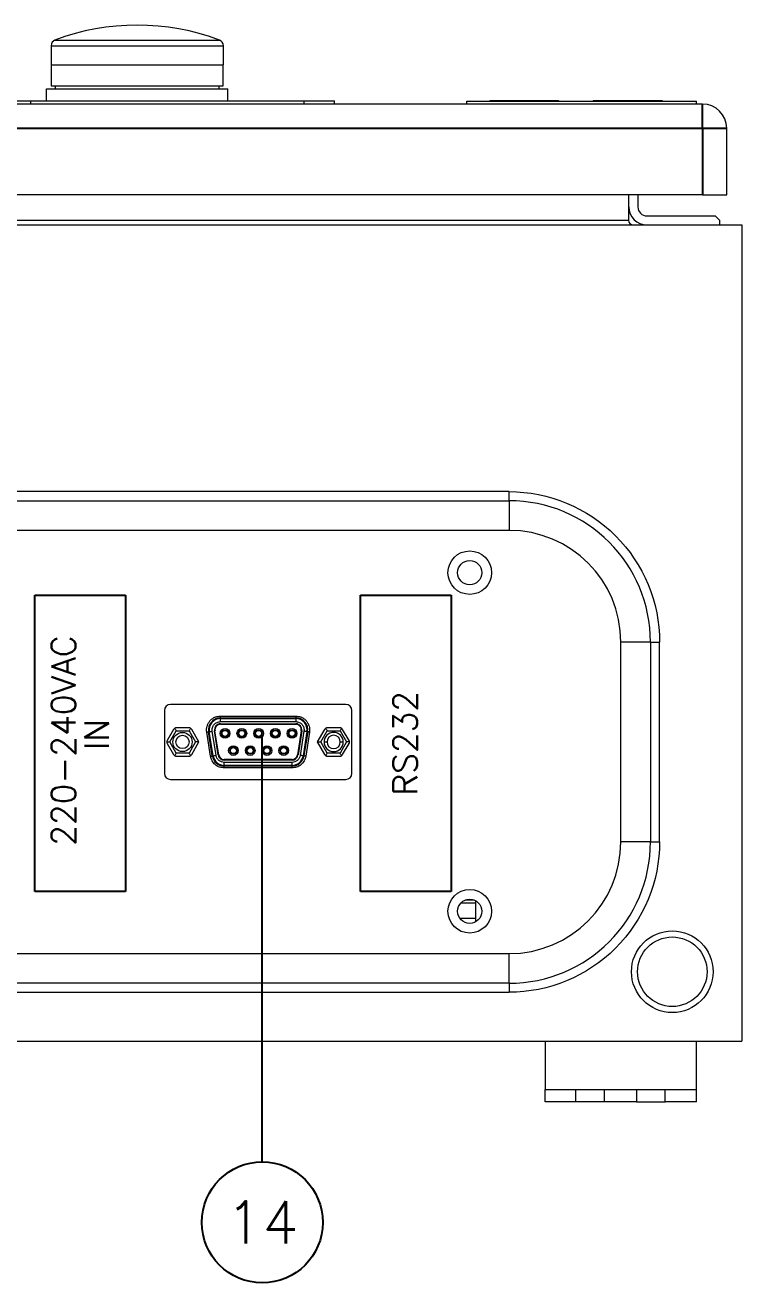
# Model space of a CAD drawing. Extents: x 4137 to 28680, y 2446 to 6814.
# Drawn here: x 10090.3 to 10208.9, y 5122.9 to 5330.9 of the extents above; entities that cross this region are included whole.
import ezdxf
from ezdxf.enums import TextEntityAlignment as Align

# ---------------------------------------------------------------- set-up
doc = ezdxf.new("R2010")
doc.units = 0
doc.header["$LTSCALE"] = 0.5
doc.layers.get('0').update_dxf_attribs({"linetype": 'CONTINUOUS'})
doc.layers.add('DIM', color=5, linetype='CONTINUOUS')
doc.layers.add('VOL', color=2, linetype='CONTINUOUS')
doc.styles.get("Standard").update_dxf_attribs({"font": 'simplex.shx'})

msp = doc.modelspace()

# ---------------------------------------------------------------- linework, layer by layer
at = {"color": 7, "linetype": 'Continuous', "lineweight": 15}
for p, q in [((10094.63, 5327.5), (10094.63, 5324.36)), ((10094.63, 5327.5), (10094.63, 5324.36)), ((10123.12, 5324.36), (10123.12, 5327.5)), ((10123.12, 5324.36), (10123.12, 5327.5)), ((10094.63, 5324.36), (10123.12, 5324.36)), ((10094.63, 5324.36), (10123.12, 5324.36)), ((10094.64, 5324.36), (10094.64, 5320.86)), ((10094.64, 5324.36), (10094.64, 5320.86)), ((10123.11, 5320.86), (10123.11, 5324.36)), ((10123.11, 5320.86), (10123.11, 5324.36)), ((10094.64, 5320.86), (10123.11, 5320.86)), ((10094.64, 5320.86), (10123.11, 5320.86)), ((10095.3, 5320.86), (10095.3, 5320.36)), ((10095.3, 5320.86), (10095.3, 5320.36)), ((10122.45, 5320.36), (10122.45, 5320.86)), ((10122.45, 5320.36), (10122.45, 5320.86)), ((10093.87, 5320.36), (10123.87, 5320.36)), ((10093.87, 5318.37), (10093.87, 5320.36)), ((10093.87, 5320.36), (10123.87, 5320.36)), ((10093.87, 5318.37), (10093.87, 5320.36)), ((10123.87, 5318.37), (10123.87, 5320.36)), ((10123.87, 5318.37), (10123.87, 5320.36)), ((10202.37, 5317.86), (10015.37, 5317.86)), ((10202.37, 5317.86), (10015.37, 5317.86)), ((10086.3, 5318.37), (10091.3, 5318.37)), ((10086.3, 5318.37), (10091.3, 5318.37)), ((10091.3, 5317.86), (10091.3, 5318.37)), ((10091.3, 5318.37), (10136.48, 5318.37)), ((10091.3, 5317.86), (10091.3, 5318.37)), ((10091.3, 5318.37), (10136.48, 5318.37)), ((10136.48, 5317.86), (10136.48, 5318.37)), ((10136.48, 5318.37), (10141.48, 5318.37)), ((10136.48, 5317.86), (10136.48, 5318.37)), ((10136.48, 5318.37), (10141.48, 5318.37)), ((10141.48, 5317.86), (10141.48, 5318.37)), ((10141.48, 5317.86), (10141.48, 5318.37)), ((10163.37, 5317.86), (10163.37, 5318.36)), ((10163.37, 5318.36), (10201.37, 5318.36)), ((10163.37, 5317.86), (10163.37, 5318.36)), ((10163.37, 5318.36), (10201.37, 5318.36)), ((10167.17, 5318.46), (10167.17, 5318.36)), ((10167.17, 5318.46), (10178.57, 5318.46)), ((10167.17, 5318.46), (10167.17, 5318.36)), ((10167.17, 5318.46), (10178.57, 5318.46)), ((10178.57, 5318.46), (10178.57, 5318.36)), ((10178.57, 5318.46), (10178.57, 5318.36)), ((10184.27, 5318.46), (10184.27, 5318.36)), ((10184.27, 5318.46), (10195.67, 5318.46)), ((10184.27, 5318.46), (10184.27, 5318.36)), ((10184.27, 5318.46), (10195.67, 5318.46)), ((10195.67, 5318.46), (10195.67, 5318.36)), ((10195.67, 5318.46), (10195.67, 5318.36)), ((10201.37, 5317.86), (10201.37, 5318.36)), ((10201.37, 5317.86), (10201.37, 5318.36)), ((10206.37, 5302.86), (10206.37, 5313.86)), ((10206.37, 5302.86), (10206.37, 5313.86)), ((10202.37, 5302.86), (10015.37, 5302.86)), ((10202.37, 5302.86), (10015.37, 5302.86)), ((10190.12, 5302.86), (10190.12, 5298.66)), ((10190.12, 5302.86), (10190.12, 5298.66)), ((10190.17, 5300.86), (10190.17, 5302.86)), ((10190.17, 5300.86), (10190.17, 5302.86)), ((10191.67, 5302.86), (10191.67, 5300.86)), ((10191.67, 5302.86), (10191.67, 5300.86)), ((10202.37, 5302.86), (10206.37, 5302.86)), ((10202.37, 5302.86), (10206.37, 5302.86)), ((10008.87, 5297.86), (10208.87, 5297.86)), ((10008.87, 5297.86), (10208.87, 5297.86)), ((10020.63, 5298.66), (10190.12, 5298.66)), ((10020.63, 5298.66), (10190.12, 5298.66)), ((10193.17, 5299.36), (10204.47, 5299.36)), ((10193.17, 5299.36), (10204.47, 5299.36)), ((10205.17, 5298.66), (10204.47, 5299.36)), ((10205.17, 5298.66), (10204.47, 5299.36)), ((10205.17, 5298.66), (10205.17, 5297.86)), ((10205.17, 5298.66), (10205.17, 5297.86)), ((10208.87, 5297.86), (10208.87, 5162.86)), ((10208.87, 5297.86), (10208.87, 5162.86)), ((10170.37, 5253.76), (10047.37, 5253.76)), ((10170.37, 5253.76), (10047.37, 5253.76)), ((10047.37, 5252.26), (10170.37, 5252.26)), ((10047.37, 5252.26), (10170.37, 5252.26)), ((10170.37, 5252.26), (10170.37, 5253.76)), ((10170.37, 5252.26), (10170.37, 5253.76)), ((10170.37, 5247.36), (10047.37, 5247.36)), ((10170.37, 5247.36), (10047.37, 5247.36)), ((10188.87, 5195.86), (10188.87, 5228.86)), ((10188.87, 5195.86), (10188.87, 5228.86)), ((10193.77, 5228.86), (10193.77, 5195.86)), ((10193.77, 5228.86), (10195.27, 5228.86)), ((10193.77, 5228.86), (10193.77, 5195.86)), ((10193.77, 5228.86), (10195.27, 5228.86)), ((10195.27, 5195.86), (10195.27, 5228.86)), ((10195.27, 5195.86), (10195.27, 5228.86)), ((10113.38, 5217.56), (10113.38, 5207.16)), ((10113.38, 5217.56), (10113.38, 5207.16)), ((10143.37, 5218.56), (10114.38, 5218.56)), ((10143.37, 5218.56), (10114.38, 5218.56)), ((10122.65, 5216.35), (10122.65, 5216.65)), ((10122.65, 5216.65), (10135.1, 5216.65)), ((10122.65, 5216.35), (10122.65, 5216.65)), ((10122.65, 5216.65), (10135.1, 5216.65)), ((10135.1, 5216.65), (10135.1, 5216.35)), ((10135.1, 5216.65), (10135.1, 5216.35)), ((10144.37, 5207.16), (10144.37, 5217.56)), ((10144.37, 5207.16), (10144.37, 5217.56)), ((10117.45, 5214.7), (10115.33, 5214.7)), ((10117.45, 5214.7), (10115.33, 5214.7)), ((10122.65, 5216.23), (10122.65, 5216.35)), ((10122.65, 5216.35), (10135.1, 5216.35)), ((10122.65, 5216.23), (10122.65, 5216.35)), ((10122.65, 5216.35), (10135.1, 5216.35)), ((10122.65, 5215.73), (10122.65, 5216.23)), ((10122.65, 5216.23), (10135.1, 5216.23)), ((10122.65, 5215.73), (10122.65, 5216.23)), ((10122.65, 5216.23), (10135.1, 5216.23)), ((10122.65, 5215.73), (10135.1, 5215.73)), ((10122.65, 5215.73), (10135.1, 5215.73)), ((10122.65, 5215.36), (10135.1, 5215.36)), ((10122.65, 5215.36), (10135.1, 5215.36)), ((10122.65, 5215.28), (10135.1, 5215.28)), ((10122.65, 5215.28), (10135.1, 5215.28)), ((10135.1, 5216.35), (10135.1, 5216.23)), ((10135.1, 5216.35), (10135.1, 5216.23)), ((10135.1, 5216.23), (10135.1, 5215.73)), ((10135.1, 5216.23), (10135.1, 5215.73)), ((10142.42, 5214.7), (10140.3, 5214.7)), ((10142.42, 5214.7), (10140.3, 5214.7)), ((10114.9, 5214.45), (10113.84, 5212.61)), ((10114.9, 5214.45), (10113.84, 5212.61)), ((10114.27, 5212.36), (10115.33, 5214.2)), ((10114.27, 5212.36), (10115.33, 5214.2)), ((10115.33, 5214.2), (10117.45, 5214.2)), ((10115.33, 5214.2), (10117.45, 5214.2)), ((10117.45, 5214.2), (10118.52, 5212.36)), ((10117.45, 5214.2), (10118.52, 5212.36)), ((10119.09, 5212.36), (10117.89, 5214.45)), ((10119.09, 5212.36), (10117.89, 5214.45)), ((10121.01, 5210.01), (10120.38, 5214.01)), ((10121.01, 5210.01), (10120.38, 5214.01)), ((10120.68, 5214.05), (10120.8, 5214.07)), ((10120.68, 5214.05), (10120.8, 5214.07)), ((10121.3, 5210.05), (10120.68, 5214.05)), ((10121.3, 5210.05), (10120.68, 5214.05)), ((10121.42, 5210.07), (10120.8, 5214.07)), ((10121.42, 5210.07), (10120.8, 5214.07)), ((10121.92, 5210.15), (10121.29, 5214.15)), ((10121.92, 5210.15), (10121.29, 5214.15)), ((10122.28, 5210.21), (10121.66, 5214.21)), ((10122.28, 5210.21), (10121.66, 5214.21)), ((10122.36, 5210.22), (10121.74, 5214.22)), ((10122.36, 5210.22), (10121.74, 5214.22)), ((10136.01, 5214.22), (10135.39, 5210.22)), ((10136.01, 5214.22), (10135.39, 5210.22)), ((10136.09, 5214.21), (10135.47, 5210.21)), ((10136.09, 5214.21), (10135.47, 5210.21)), ((10136.46, 5214.15), (10135.83, 5210.15)), ((10136.46, 5214.15), (10135.83, 5210.15)), ((10136.95, 5214.07), (10136.33, 5210.07)), ((10136.95, 5214.07), (10136.33, 5210.07)), ((10137.07, 5214.05), (10136.45, 5210.05)), ((10137.07, 5214.05), (10136.45, 5210.05)), ((10137.37, 5214.01), (10136.74, 5210.01)), ((10137.37, 5214.01), (10136.74, 5210.01)), ((10137.07, 5214.05), (10136.95, 5214.07)), ((10137.07, 5214.05), (10136.95, 5214.07)), ((10139.86, 5214.45), (10138.66, 5212.36)), ((10139.86, 5214.45), (10138.66, 5212.36)), ((10139.23, 5212.36), (10140.3, 5214.2)), ((10139.23, 5212.36), (10140.3, 5214.2)), ((10140.3, 5214.2), (10142.42, 5214.2)), ((10140.3, 5214.2), (10142.42, 5214.2)), ((10142.42, 5214.2), (10143.48, 5212.36)), ((10142.42, 5214.2), (10143.48, 5212.36)), ((10143.91, 5212.61), (10142.85, 5214.45)), ((10143.91, 5212.61), (10142.85, 5214.45)), ((10113.77, 5212.36), (10114.27, 5212.36)), ((10113.77, 5212.36), (10114.27, 5212.36)), ((10113.84, 5212.11), (10114.9, 5210.27)), ((10113.84, 5212.11), (10114.9, 5210.27)), ((10115.33, 5210.52), (10114.27, 5212.36)), ((10115.33, 5210.52), (10114.27, 5212.36)), ((10117.45, 5210.52), (10115.33, 5210.52)), ((10117.45, 5210.52), (10115.33, 5210.52)), ((10118.52, 5212.36), (10117.45, 5210.52)), ((10118.52, 5212.36), (10117.45, 5210.52)), ((10117.89, 5210.27), (10119.09, 5212.36)), ((10117.89, 5210.27), (10119.09, 5212.36)), ((10119.09, 5212.36), (10118.52, 5212.36)), ((10119.09, 5212.36), (10118.52, 5212.36)), ((10138.66, 5212.36), (10139.23, 5212.36)), ((10138.66, 5212.36), (10139.86, 5210.27)), ((10138.66, 5212.36), (10139.23, 5212.36)), ((10138.66, 5212.36), (10139.86, 5210.27)), ((10140.3, 5210.52), (10139.23, 5212.36)), ((10140.3, 5210.52), (10139.23, 5212.36)), ((10139.78, 5212.36), (10140.27, 5212.36)), ((10139.78, 5212.36), (10140.27, 5212.36)), ((10142.42, 5210.52), (10140.3, 5210.52)), ((10142.42, 5210.52), (10140.3, 5210.52)), ((10143.48, 5212.36), (10142.42, 5210.52)), ((10143.48, 5212.36), (10142.42, 5210.52)), ((10142.47, 5212.36), (10142.97, 5212.36)), ((10142.47, 5212.36), (10142.97, 5212.36)), ((10142.85, 5210.27), (10143.91, 5212.11)), ((10142.85, 5210.27), (10143.91, 5212.11)), ((10143.98, 5212.36), (10143.48, 5212.36)), ((10143.98, 5212.36), (10143.48, 5212.36)), ((10115.33, 5210.02), (10117.45, 5210.02)), ((10115.33, 5210.02), (10117.45, 5210.02)), ((10121.3, 5210.05), (10121.42, 5210.07)), ((10121.3, 5210.05), (10121.42, 5210.07)), ((10134.48, 5209.44), (10123.27, 5209.44)), ((10134.48, 5209.44), (10123.27, 5209.44)), ((10134.48, 5209.36), (10123.27, 5209.36)), ((10134.48, 5209.36), (10123.27, 5209.36)), ((10134.48, 5208.99), (10123.27, 5208.99)), ((10123.27, 5208.49), (10123.27, 5208.99)), ((10134.48, 5208.99), (10123.27, 5208.99)), ((10123.27, 5208.49), (10123.27, 5208.99)), ((10134.48, 5208.49), (10123.27, 5208.49)), ((10123.27, 5208.37), (10123.27, 5208.49)), ((10134.48, 5208.49), (10123.27, 5208.49)), ((10123.27, 5208.37), (10123.27, 5208.49)), ((10134.48, 5208.37), (10123.27, 5208.37)), ((10123.27, 5208.07), (10123.27, 5208.37)), ((10134.48, 5208.37), (10123.27, 5208.37)), ((10123.27, 5208.07), (10123.27, 5208.37)), ((10134.48, 5208.49), (10134.48, 5208.99)), ((10134.48, 5208.49), (10134.48, 5208.99)), ((10134.48, 5208.37), (10134.48, 5208.49)), ((10134.48, 5208.37), (10134.48, 5208.49)), ((10134.48, 5208.07), (10134.48, 5208.37)), ((10134.48, 5208.07), (10134.48, 5208.37)), ((10136.45, 5210.05), (10136.33, 5210.07)), ((10136.45, 5210.05), (10136.33, 5210.07)), ((10140.3, 5210.02), (10142.42, 5210.02)), ((10140.3, 5210.02), (10142.42, 5210.02)), ((10134.48, 5208.07), (10123.27, 5208.07)), ((10134.48, 5208.07), (10123.27, 5208.07)), ((10114.38, 5206.16), (10143.37, 5206.16)), ((10114.38, 5206.16), (10143.37, 5206.16)), ((10193.77, 5195.86), (10195.27, 5195.86)), ((10193.77, 5195.86), (10195.27, 5195.86)), ((10164.63, 5186.21), (10163.12, 5186.21)), ((10164.63, 5186.21), (10163.12, 5186.21)), ((10164.87, 5182.63), (10164.87, 5186.09)), ((10164.87, 5182.63), (10164.87, 5186.09)), ((10047.37, 5177.36), (10170.37, 5177.36)), ((10047.37, 5177.36), (10170.37, 5177.36)), ((10170.37, 5172.46), (10047.37, 5172.46)), ((10170.37, 5172.46), (10047.37, 5172.46)), ((10047.37, 5170.96), (10170.37, 5170.96)), ((10047.37, 5170.96), (10170.37, 5170.96)), ((10170.37, 5172.46), (10170.37, 5170.96)), ((10170.37, 5172.46), (10170.37, 5170.96)), ((10008.87, 5162.86), (10208.87, 5162.86)), ((10008.87, 5162.86), (10208.87, 5162.86)), ((10176.37, 5162.86), (10176.37, 5154.86)), ((10176.37, 5162.86), (10176.37, 5154.86)), ((10201.37, 5154.86), (10201.37, 5162.86)), ((10201.37, 5154.86), (10201.37, 5162.86)), ((10176.37, 5152.86), (10176.37, 5154.86)), ((10176.37, 5154.86), (10176.46, 5154.86)), ((10176.37, 5152.86), (10176.37, 5154.86)), ((10176.37, 5154.86), (10176.46, 5154.86)), ((10176.46, 5154.86), (10181.36, 5154.86)), ((10176.46, 5154.86), (10181.36, 5154.86)), ((10181.36, 5154.86), (10181.36, 5152.86)), ((10181.36, 5154.86), (10186.13, 5154.86)), ((10181.36, 5154.86), (10181.36, 5152.86)), ((10181.36, 5154.86), (10186.13, 5154.86)), ((10186.13, 5154.86), (10191.45, 5154.86)), ((10186.13, 5154.86), (10186.13, 5152.86)), ((10186.13, 5154.86), (10191.45, 5154.86)), ((10186.13, 5154.86), (10186.13, 5152.86)), ((10191.45, 5154.86), (10191.45, 5152.86)), ((10191.45, 5154.86), (10196.22, 5154.86)), ((10191.45, 5154.86), (10191.45, 5152.86)), ((10191.45, 5154.86), (10196.22, 5154.86)), ((10196.22, 5152.86), (10196.22, 5154.86)), ((10196.22, 5154.86), (10201.12, 5154.86)), ((10196.22, 5152.86), (10196.22, 5154.86)), ((10196.22, 5154.86), (10201.12, 5154.86)), ((10201.12, 5154.86), (10201.37, 5154.86)), ((10201.12, 5154.86), (10201.37, 5154.86)), ((10201.37, 5152.86), (10201.37, 5154.86)), ((10201.37, 5152.86), (10201.37, 5154.86)), ((10181.36, 5152.86), (10176.37, 5152.86)), ((10181.36, 5152.86), (10176.37, 5152.86)), ((10186.13, 5152.86), (10181.36, 5152.86)), ((10186.13, 5152.86), (10181.36, 5152.86)), ((10191.45, 5152.86), (10186.13, 5152.86)), ((10191.45, 5152.86), (10186.13, 5152.86)), ((10191.45, 5152.86), (10196.22, 5152.86)), ((10191.45, 5152.86), (10196.22, 5152.86)), ((10201.37, 5152.86), (10196.22, 5152.86)), ((10201.37, 5152.86), (10196.22, 5152.86))]:
    msp.add_line(p, q, dxfattribs=at)
at = {"color": 8, "linetype": 'Continuous', "lineweight": 15}
for p, q in [((10095.27, 5328.44), (10122.48, 5328.44)), ((10095.27, 5328.44), (10122.48, 5328.44)), ((10170.37, 5252.26), (10170.37, 5247.36)), ((10170.37, 5252.26), (10170.37, 5247.36)), ((10193.77, 5228.86), (10188.87, 5228.86)), ((10193.77, 5228.86), (10188.87, 5228.86)), ((10193.77, 5195.86), (10188.87, 5195.86)), ((10193.77, 5195.86), (10188.87, 5195.86)), ((10164.87, 5185.71), (10162.4, 5185.71)), ((10164.87, 5185.71), (10162.4, 5185.71)), ((10162.24, 5183.21), (10164.87, 5183.21)), ((10162.24, 5183.21), (10164.87, 5183.21)), ((10170.37, 5172.46), (10170.37, 5177.36)), ((10170.37, 5172.46), (10170.37, 5177.36))]:
    msp.add_line(p, q, dxfattribs=at)
for p, q in [((10091.96, 5187.65), (10091.96, 5236.65)), ((10091.96, 5236.65), (10106.96, 5236.65)), ((10091.96, 5187.65), (10091.96, 5236.65)), ((10091.96, 5236.65), (10106.96, 5236.65)), ((10106.96, 5236.65), (10106.96, 5187.65)), ((10106.96, 5236.65), (10106.96, 5187.65)), ((10145.78, 5236.65), (10160.78, 5236.65)), ((10145.78, 5187.65), (10145.78, 5236.65)), ((10145.78, 5236.65), (10160.78, 5236.65)), ((10145.78, 5187.65), (10145.78, 5236.65)), ((10160.78, 5236.65), (10160.78, 5187.65)), ((10160.78, 5236.65), (10160.78, 5187.65)), ((10106.96, 5187.65), (10091.96, 5187.65)), ((10106.96, 5187.65), (10091.96, 5187.65)), ((10160.78, 5187.65), (10145.78, 5187.65)), ((10160.78, 5187.65), (10145.78, 5187.65))]:
    msp.add_line(p, q)
at = {"color": 7, "linetype": 'Continuous', "lineweight": 15, "flags": 128}
for points in [[(10115.08, 5214.63), (10115.12, 5214.57), (10115.16, 5214.49), (10115.21, 5214.4), (10115.27, 5214.3), (10115.33, 5214.2)], [(10115.08, 5214.63), (10115.12, 5214.57), (10115.16, 5214.49), (10115.21, 5214.4), (10115.27, 5214.3), (10115.33, 5214.2)], [(10117.7, 5214.63), (10117.67, 5214.57), (10117.62, 5214.49), (10117.57, 5214.4), (10117.51, 5214.3), (10117.45, 5214.2)], [(10117.7, 5214.63), (10117.67, 5214.57), (10117.62, 5214.49), (10117.57, 5214.4), (10117.51, 5214.3), (10117.45, 5214.2)], [(10140.05, 5214.63), (10140.08, 5214.57), (10140.13, 5214.49), (10140.18, 5214.4), (10140.24, 5214.3), (10140.3, 5214.2)], [(10140.05, 5214.63), (10140.08, 5214.57), (10140.13, 5214.49), (10140.18, 5214.4), (10140.24, 5214.3), (10140.3, 5214.2)], [(10142.67, 5214.63), (10142.63, 5214.57), (10142.59, 5214.49), (10142.54, 5214.4), (10142.48, 5214.3), (10142.42, 5214.2)], [(10142.67, 5214.63), (10142.63, 5214.57), (10142.59, 5214.49), (10142.54, 5214.4), (10142.48, 5214.3), (10142.42, 5214.2)], [(10120.38, 5214.01), (10120.44, 5214.01), (10120.49, 5214.02), (10120.54, 5214.03), (10120.59, 5214.04), (10120.62, 5214.04), (10120.65, 5214.05), (10120.67, 5214.05), (10120.68, 5214.05)], [(10120.38, 5214.01), (10120.44, 5214.01), (10120.49, 5214.02), (10120.54, 5214.03), (10120.59, 5214.04), (10120.62, 5214.04), (10120.65, 5214.05), (10120.67, 5214.05), (10120.68, 5214.05)], [(10120.8, 5214.07), (10120.81, 5214.07), (10120.84, 5214.08), (10120.89, 5214.08), (10120.95, 5214.09), (10121.02, 5214.11), (10121.11, 5214.12), (10121.2, 5214.13), (10121.29, 5214.15)], [(10120.8, 5214.07), (10120.81, 5214.07), (10120.84, 5214.08), (10120.89, 5214.08), (10120.95, 5214.09), (10121.02, 5214.11), (10121.11, 5214.12), (10121.2, 5214.13), (10121.29, 5214.15)], [(10136.95, 5214.07), (10136.94, 5214.07), (10136.91, 5214.08), (10136.86, 5214.08), (10136.8, 5214.09), (10136.73, 5214.11), (10136.64, 5214.12), (10136.55, 5214.13), (10136.46, 5214.15)], [(10136.95, 5214.07), (10136.94, 5214.07), (10136.91, 5214.08), (10136.86, 5214.08), (10136.8, 5214.09), (10136.73, 5214.11), (10136.64, 5214.12), (10136.55, 5214.13), (10136.46, 5214.15)], [(10137.37, 5214.01), (10137.31, 5214.01), (10137.26, 5214.02), (10137.21, 5214.03), (10137.16, 5214.04), (10137.13, 5214.04), (10137.1, 5214.05), (10137.08, 5214.05), (10137.07, 5214.05)], [(10137.37, 5214.01), (10137.31, 5214.01), (10137.26, 5214.02), (10137.21, 5214.03), (10137.16, 5214.04), (10137.13, 5214.04), (10137.1, 5214.05), (10137.08, 5214.05), (10137.07, 5214.05)], [(10115.33, 5210.52), (10115.28, 5210.43), (10115.23, 5210.35), (10115.19, 5210.27), (10115.15, 5210.2), (10115.11, 5210.14), (10115.08, 5210.09)], [(10115.33, 5210.52), (10115.28, 5210.43), (10115.23, 5210.35), (10115.19, 5210.27), (10115.15, 5210.2), (10115.11, 5210.14), (10115.08, 5210.09)], [(10117.7, 5210.09), (10117.67, 5210.15), (10117.62, 5210.23), (10117.57, 5210.32), (10117.51, 5210.42), (10117.45, 5210.52)], [(10117.7, 5210.09), (10117.67, 5210.15), (10117.62, 5210.23), (10117.57, 5210.32), (10117.51, 5210.42), (10117.45, 5210.52)], [(10140.3, 5210.52), (10140.25, 5210.43), (10140.2, 5210.35), (10140.15, 5210.27), (10140.11, 5210.2), (10140.07, 5210.14), (10140.05, 5210.09)], [(10140.3, 5210.52), (10140.25, 5210.43), (10140.2, 5210.35), (10140.15, 5210.27), (10140.11, 5210.2), (10140.07, 5210.14), (10140.05, 5210.09)], [(10142.67, 5210.09), (10142.64, 5210.14), (10142.6, 5210.2), (10142.56, 5210.27), (10142.52, 5210.35), (10142.47, 5210.43), (10142.42, 5210.52)], [(10142.67, 5210.09), (10142.64, 5210.14), (10142.6, 5210.2), (10142.56, 5210.27), (10142.52, 5210.35), (10142.47, 5210.43), (10142.42, 5210.52)], [(10121.01, 5210.01), (10121.06, 5210.01), (10121.12, 5210.02), (10121.17, 5210.03), (10121.21, 5210.04), (10121.25, 5210.04), (10121.28, 5210.05), (10121.29, 5210.05), (10121.3, 5210.05)], [(10121.01, 5210.01), (10121.06, 5210.01), (10121.12, 5210.02), (10121.17, 5210.03), (10121.21, 5210.04), (10121.25, 5210.04), (10121.28, 5210.05), (10121.29, 5210.05), (10121.3, 5210.05)], [(10121.42, 5210.07), (10121.44, 5210.07), (10121.46, 5210.08), (10121.51, 5210.08), (10121.57, 5210.09), (10121.65, 5210.11), (10121.73, 5210.12), (10121.82, 5210.13), (10121.92, 5210.15)], [(10121.42, 5210.07), (10121.44, 5210.07), (10121.46, 5210.08), (10121.51, 5210.08), (10121.57, 5210.09), (10121.65, 5210.11), (10121.73, 5210.12), (10121.82, 5210.13), (10121.92, 5210.15)], [(10136.33, 5210.07), (10136.31, 5210.07), (10136.29, 5210.08), (10136.24, 5210.08), (10136.18, 5210.09), (10136.1, 5210.11), (10136.02, 5210.12), (10135.93, 5210.13), (10135.83, 5210.15)], [(10136.33, 5210.07), (10136.31, 5210.07), (10136.29, 5210.08), (10136.24, 5210.08), (10136.18, 5210.09), (10136.1, 5210.11), (10136.02, 5210.12), (10135.93, 5210.13), (10135.83, 5210.15)], [(10136.74, 5210.01), (10136.69, 5210.01), (10136.63, 5210.02), (10136.58, 5210.03), (10136.54, 5210.04), (10136.5, 5210.04), (10136.47, 5210.05), (10136.46, 5210.05), (10136.45, 5210.05)], [(10136.74, 5210.01), (10136.69, 5210.01), (10136.63, 5210.02), (10136.58, 5210.03), (10136.54, 5210.04), (10136.5, 5210.04), (10136.47, 5210.05), (10136.46, 5210.05), (10136.45, 5210.05)]]:
    msp.add_lwpolyline(points, dxfattribs=at)
at = {"color": 7, "linetype": 'Continuous', "lineweight": 15}
for centre, radius in [((10163.87, 5240.36), 3.6), ((10163.87, 5240.36), 3.6), ((10163.87, 5240.36), 2), ((10163.87, 5240.36), 2), ((10123.41, 5213.78), 0.8), ((10123.41, 5213.78), 0.8), ((10126.18, 5213.78), 0.8), ((10126.18, 5213.78), 0.8), ((10128.95, 5213.78), 0.8), ((10128.95, 5213.78), 0.8), ((10131.72, 5213.78), 0.8), ((10131.72, 5213.78), 0.8), ((10134.49, 5213.78), 0.8), ((10134.49, 5213.78), 0.8), ((10116.37, 5212.36), 1.59), ((10116.37, 5212.36), 1.59), ((10116.37, 5212.36), 1.1), ((10116.37, 5212.36), 1.1), ((10123.41, 5213.78), 0.6), ((10123.41, 5213.78), 0.6), ((10123.41, 5213.78), 0.5), ((10123.41, 5213.78), 0.5), ((10126.18, 5213.78), 0.6), ((10126.18, 5213.78), 0.6), ((10126.18, 5213.78), 0.5), ((10126.18, 5213.78), 0.5), ((10128.95, 5213.78), 0.6), ((10128.95, 5213.78), 0.6), ((10128.95, 5213.78), 0.5), ((10128.95, 5213.78), 0.5), ((10131.72, 5213.78), 0.6), ((10131.72, 5213.78), 0.6), ((10131.72, 5213.78), 0.5), ((10131.72, 5213.78), 0.5), ((10134.49, 5213.78), 0.6), ((10134.49, 5213.78), 0.6), ((10134.49, 5213.78), 0.5), ((10134.49, 5213.78), 0.5), ((10124.79, 5210.94), 0.8), ((10124.79, 5210.94), 0.8), ((10124.79, 5210.94), 0.6), ((10124.79, 5210.94), 0.6), ((10124.79, 5210.94), 0.5), ((10124.79, 5210.94), 0.5), ((10127.56, 5210.94), 0.8), ((10127.56, 5210.94), 0.8), ((10127.56, 5210.94), 0.6), ((10127.56, 5210.94), 0.6), ((10127.56, 5210.94), 0.5), ((10127.56, 5210.94), 0.5), ((10130.33, 5210.94), 0.8), ((10130.33, 5210.94), 0.8), ((10130.33, 5210.94), 0.6), ((10130.33, 5210.94), 0.6), ((10130.33, 5210.94), 0.5), ((10130.33, 5210.94), 0.5), ((10133.1, 5210.94), 0.8), ((10133.1, 5210.94), 0.8), ((10133.1, 5210.94), 0.6), ((10133.1, 5210.94), 0.6), ((10133.1, 5210.94), 0.5), ((10133.1, 5210.94), 0.5), ((10163.87, 5184.36), 3.6), ((10163.87, 5184.36), 3.6), ((10163.87, 5184.36), 2), ((10163.87, 5184.36), 2), ((10197.37, 5174.36), 6.75), ((10197.37, 5174.36), 6.75), ((10197.37, 5174.36), 5.75), ((10197.37, 5174.36), 5.75)]:
    msp.add_circle(centre, radius, dxfattribs=at)
for centre, radius, start, end in [((10108.87, 5292.22), 38.69, 69.4165, 110.5835), ((10108.87, 5292.22), 38.69, 69.4165, 110.5835), ((10095.63, 5327.5), 1, 110.5835, 180.0187), ((10095.63, 5327.5), 1, 110.5835, 180.0187), ((10122.12, 5327.5), 1, 0.0187, 69.4165), ((10122.12, 5327.5), 1, 0.0187, 69.4165), ((10202.37, 5313.86), 4, 360, 90), ((10202.37, 5313.86), 4, 360, 90), ((10193.17, 5300.86), 3, 180, 270), ((10193.17, 5300.86), 3, 180, 270), ((10193.17, 5300.86), 1.5, 180, 270), ((10193.17, 5300.86), 1.5, 180, 270), ((10190.92, 5298.66), 0.8, 180, 270), ((10190.92, 5298.66), 0.8, 180, 270), ((10170.37, 5228.86), 23.4, 0, 90), ((10170.37, 5228.86), 23.4, 0, 90), ((10170.37, 5228.86), 18.5, 0, 90), ((10170.37, 5228.86), 18.5, 0, 90), ((10114.38, 5217.56), 1, 90, 180), ((10114.38, 5217.56), 1, 90, 180), ((10143.37, 5217.56), 1, 0, 90), ((10143.37, 5217.56), 1, 0, 90), ((10115.33, 5214.2), 0.5, 120, 150), ((10115.33, 5214.2), 0.5, 120, 150), ((10115.33, 5214.2), 0.5, 90, 120), ((10115.33, 5214.2), 0.5, 90, 120), ((10117.45, 5214.2), 0.5, 60, 90), ((10117.45, 5214.2), 0.5, 60, 90), ((10117.45, 5214.2), 0.5, 30, 60), ((10117.45, 5214.2), 0.5, 30, 60), ((10122.65, 5214.36), 1.99, 90, 188.8807), ((10122.65, 5214.36), 1.99, 90, 188.8807), ((10122.65, 5214.36), 1.87, 90, 188.8807), ((10122.65, 5214.36), 1.87, 90, 188.8807), ((10122.65, 5214.36), 0.999, 90, 188.8807), ((10122.65, 5214.36), 0.999, 90, 188.8807), ((10122.65, 5214.36), 0.919, 90, 188.8807), ((10122.65, 5214.36), 0.919, 90, 188.8807), ((10135.1, 5214.36), 1.99, 351.1193, 90), ((10135.1, 5214.36), 1.99, 351.1193, 90), ((10135.1, 5214.36), 1.87, 351.1193, 90), ((10135.1, 5214.36), 1.87, 351.1193, 90), ((10135.1, 5214.36), 0.999, 351.1193, 90), ((10135.1, 5214.36), 0.999, 351.1193, 90), ((10135.1, 5214.36), 0.919, 351.1193, 90), ((10135.1, 5214.36), 0.919, 351.1193, 90), ((10140.3, 5214.2), 0.5, 120, 150), ((10140.3, 5214.2), 0.5, 120, 150), ((10140.3, 5214.2), 0.5, 90, 120), ((10140.3, 5214.2), 0.5, 90, 120), ((10142.42, 5214.2), 0.5, 60, 90), ((10142.42, 5214.2), 0.5, 60, 90), ((10142.42, 5214.2), 0.5, 30, 60), ((10142.42, 5214.2), 0.5, 30, 60), ((10114.27, 5212.36), 0.5, 150, 180), ((10114.27, 5212.36), 0.5, 150, 180), ((10141.37, 5212.36), 1.59, 0, 180), ((10141.37, 5212.36), 1.59, 0, 180), ((10141.37, 5212.36), 1.1, 0, 180), ((10141.37, 5212.36), 1.1, 0, 180), ((10143.48, 5212.36), 0.5, 0, 30), ((10143.48, 5212.36), 0.5, 0, 30), ((10114.27, 5212.36), 0.5, 180, 210), ((10114.27, 5212.36), 0.5, 180, 210), ((10141.37, 5212.36), 1.59, 180, 0), ((10141.37, 5212.36), 1.59, 180, 0), ((10141.37, 5212.36), 1.1, 180, 0), ((10141.37, 5212.36), 1.1, 180, 0), ((10143.48, 5212.36), 0.5, 330, 0), ((10143.48, 5212.36), 0.5, 330, 0), ((10115.33, 5210.52), 0.5, 210, 240), ((10115.33, 5210.52), 0.5, 210, 240), ((10115.33, 5210.52), 0.5, 240, 270), ((10115.33, 5210.52), 0.5, 240, 270), ((10117.45, 5210.52), 0.5, 270, 300), ((10117.45, 5210.52), 0.5, 270, 300), ((10117.45, 5210.52), 0.5, 300, 330), ((10117.45, 5210.52), 0.5, 300, 330), ((10123.27, 5210.36), 1.99, 188.8807, 270), ((10123.27, 5210.36), 1.99, 188.8807, 270), ((10123.27, 5210.36), 1.87, 188.8807, 270), ((10123.27, 5210.36), 1.87, 188.8807, 270), ((10123.27, 5210.36), 0.999, 188.8807, 270), ((10123.27, 5210.36), 0.999, 188.8807, 270), ((10123.27, 5210.36), 0.919, 188.8807, 270), ((10123.27, 5210.36), 0.919, 188.8807, 270), ((10134.48, 5210.36), 0.919, 270, 351.1193), ((10134.48, 5210.36), 0.919, 270, 351.1193), ((10134.48, 5210.36), 0.999, 270, 351.1193), ((10134.48, 5210.36), 0.999, 270, 351.1193), ((10134.48, 5210.36), 1.87, 270, 351.1193), ((10134.48, 5210.36), 1.87, 270, 351.1193), ((10134.48, 5210.36), 1.99, 270, 351.1193), ((10134.48, 5210.36), 1.99, 270, 351.1193), ((10140.3, 5210.52), 0.5, 210, 240), ((10140.3, 5210.52), 0.5, 210, 240), ((10140.3, 5210.52), 0.5, 240, 270), ((10140.3, 5210.52), 0.5, 240, 270), ((10142.42, 5210.52), 0.5, 270, 300), ((10142.42, 5210.52), 0.5, 270, 300), ((10142.42, 5210.52), 0.5, 300, 330), ((10142.42, 5210.52), 0.5, 300, 330), ((10114.38, 5207.16), 1, 180, 270), ((10114.38, 5207.16), 1, 180, 270), ((10143.37, 5207.16), 1, 270, 0), ((10143.37, 5207.16), 1, 270, 0), ((10170.37, 5195.86), 18.5, 270, 0), ((10170.37, 5195.86), 23.4, 270, 0), ((10170.37, 5195.86), 18.5, 270, 0), ((10170.37, 5195.86), 23.4, 270, 0)]:
    msp.add_arc(centre, radius, start, end, dxfattribs=at)
for points, knots in [([(10094.63, 5327.5), (10094.68, 5327.5), (10094.78, 5327.5), (10095.63, 5327.5), (10096.95, 5327.5), (10098.73, 5327.5), (10100.91, 5327.5), (10103.39, 5327.5), (10106.08, 5327.5), (10108.87, 5327.5), (10111.67, 5327.5), (10114.36, 5327.5), (10116.84, 5327.5), (10119.02, 5327.5), (10120.8, 5327.5), (10122.12, 5327.5), (10122.97, 5327.5), (10123.07, 5327.5), (10123.12, 5327.5)], [0, 0, 0, 0, 0.0625, 0.125, 0.1875, 0.25, 0.3125, 0.375, 0.4375, 0.5, 0.5625, 0.625, 0.6875, 0.75, 0.8125, 0.875, 0.9375, 1, 1, 1, 1]), ([(10094.63, 5327.5), (10094.68, 5327.5), (10094.78, 5327.5), (10095.63, 5327.5), (10096.95, 5327.5), (10098.73, 5327.5), (10100.91, 5327.5), (10103.39, 5327.5), (10106.08, 5327.5), (10108.87, 5327.5), (10111.67, 5327.5), (10114.36, 5327.5), (10116.84, 5327.5), (10119.02, 5327.5), (10120.8, 5327.5), (10122.12, 5327.5), (10122.97, 5327.5), (10123.07, 5327.5), (10123.12, 5327.5)], [0, 0, 0, 0, 0.0625, 0.125, 0.1875, 0.25, 0.3125, 0.375, 0.4375, 0.5, 0.5625, 0.625, 0.6875, 0.75, 0.8125, 0.875, 0.9375, 1, 1, 1, 1]), ([(10170.37, 5253.76), (10176.98, 5253.76), (10183.31, 5251.13), (10192.65, 5241.8), (10195.27, 5235.46), (10195.27, 5228.86)], [0, 0, 0, 0, 0.5, 0.5, 1, 1, 1, 1]), ([(10170.37, 5253.76), (10176.98, 5253.76), (10183.31, 5251.13), (10192.65, 5241.8), (10195.27, 5235.46), (10195.27, 5228.86)], [0, 0, 0, 0, 0.5, 0.5, 1, 1, 1, 1]), ([(10120.38, 5214.01), (10120.36, 5214.17), (10120.33, 5214.5), (10120.42, 5214.99), (10120.61, 5215.45), (10120.89, 5215.86), (10121.25, 5216.2), (10121.68, 5216.46), (10122.15, 5216.62), (10122.48, 5216.64), (10122.65, 5216.65)], [0, 0, 0, 0, 0.125, 0.249998, 0.374929, 0.499998, 0.62493, 0.749999, 0.874931, 1, 1, 1, 1]), ([(10120.38, 5214.01), (10120.36, 5214.17), (10120.33, 5214.5), (10120.42, 5214.99), (10120.61, 5215.45), (10120.89, 5215.86), (10121.25, 5216.2), (10121.68, 5216.46), (10122.15, 5216.62), (10122.48, 5216.64), (10122.65, 5216.65)], [0, 0, 0, 0, 0.125, 0.249998, 0.374929, 0.499998, 0.62493, 0.749999, 0.874931, 1, 1, 1, 1]), ([(10135.1, 5216.65), (10135.27, 5216.64), (10135.6, 5216.62), (10136.07, 5216.46), (10136.5, 5216.2), (10136.86, 5215.86), (10137.14, 5215.45), (10137.33, 5214.99), (10137.42, 5214.5), (10137.39, 5214.17), (10137.37, 5214.01)], [0, 0, 0, 0, 0.125, 0.249997, 0.374929, 0.499998, 0.62493, 0.749999, 0.874931, 1, 1, 1, 1]), ([(10135.1, 5216.65), (10135.27, 5216.64), (10135.6, 5216.62), (10136.07, 5216.46), (10136.5, 5216.2), (10136.86, 5215.86), (10137.14, 5215.45), (10137.33, 5214.99), (10137.42, 5214.5), (10137.39, 5214.17), (10137.37, 5214.01)], [0, 0, 0, 0, 0.125, 0.249997, 0.374929, 0.499998, 0.62493, 0.749999, 0.874931, 1, 1, 1, 1]), ([(10121.29, 5214.15), (10121.28, 5214.25), (10121.26, 5214.44), (10121.32, 5214.74), (10121.43, 5215.01), (10121.6, 5215.26), (10121.81, 5215.46), (10122.07, 5215.61), (10122.35, 5215.71), (10122.55, 5215.72), (10122.65, 5215.73)], [0, 0, 0, 0, 0.1251165, 0.2500018, 0.3751177, 0.500003, 0.6251188, 0.7500041, 0.8749997, 1, 1, 1, 1]), ([(10121.29, 5214.15), (10121.28, 5214.25), (10121.26, 5214.44), (10121.32, 5214.74), (10121.43, 5215.01), (10121.6, 5215.26), (10121.81, 5215.46), (10122.07, 5215.61), (10122.35, 5215.71), (10122.55, 5215.72), (10122.65, 5215.73)], [0, 0, 0, 0, 0.1251165, 0.2500018, 0.3751177, 0.500003, 0.6251188, 0.7500041, 0.8749997, 1, 1, 1, 1]), ([(10135.1, 5215.73), (10135.2, 5215.72), (10135.4, 5215.71), (10135.68, 5215.61), (10135.94, 5215.46), (10136.15, 5215.26), (10136.32, 5215.01), (10136.43, 5214.74), (10136.49, 5214.44), (10136.47, 5214.25), (10136.46, 5214.15)], [0, 0, 0, 0, 0.125116, 0.250001, 0.375117, 0.500002, 0.625119, 0.750004, 0.874999, 1, 1, 1, 1]), ([(10135.1, 5215.73), (10135.2, 5215.72), (10135.4, 5215.71), (10135.68, 5215.61), (10135.94, 5215.46), (10136.15, 5215.26), (10136.32, 5215.01), (10136.43, 5214.74), (10136.49, 5214.44), (10136.47, 5214.25), (10136.46, 5214.15)], [0, 0, 0, 0, 0.125116, 0.250001, 0.375117, 0.500002, 0.625119, 0.750004, 0.874999, 1, 1, 1, 1]), ([(10123.27, 5208.07), (10123.01, 5208.09), (10122.47, 5208.15), (10121.75, 5208.58), (10121.21, 5209.22), (10121.07, 5209.75), (10121.01, 5210.01)], [0, 0, 0, 0, 0.2420034, 0.4999995, 0.7579967, 1, 1, 1, 1]), ([(10123.27, 5208.07), (10123.01, 5208.09), (10122.47, 5208.15), (10121.75, 5208.58), (10121.21, 5209.22), (10121.07, 5209.75), (10121.01, 5210.01)], [0, 0, 0, 0, 0.2420034, 0.4999995, 0.7579967, 1, 1, 1, 1]), ([(10123.27, 5208.99), (10123.11, 5209.01), (10122.79, 5209.04), (10122.36, 5209.3), (10122.04, 5209.68), (10121.96, 5210), (10121.92, 5210.15)], [0, 0, 0, 0, 0.2420034, 0.4999998, 0.7579962, 1, 1, 1, 1]), ([(10123.27, 5208.99), (10123.11, 5209.01), (10122.79, 5209.04), (10122.36, 5209.3), (10122.04, 5209.68), (10121.96, 5210), (10121.92, 5210.15)], [0, 0, 0, 0, 0.2420034, 0.4999998, 0.7579962, 1, 1, 1, 1]), ([(10135.83, 5210.15), (10135.79, 5210), (10135.71, 5209.68), (10135.39, 5209.3), (10134.96, 5209.04), (10134.64, 5209.01), (10134.48, 5208.99)], [0, 0, 0, 0, 0.242004, 0.5, 0.757996, 1, 1, 1, 1]), ([(10135.83, 5210.15), (10135.79, 5210), (10135.71, 5209.68), (10135.39, 5209.3), (10134.96, 5209.04), (10134.64, 5209.01), (10134.48, 5208.99)], [0, 0, 0, 0, 0.242004, 0.5, 0.757996, 1, 1, 1, 1]), ([(10136.74, 5210.01), (10136.68, 5209.75), (10136.54, 5209.22), (10136, 5208.58), (10135.28, 5208.15), (10134.74, 5208.09), (10134.48, 5208.07)], [0, 0, 0, 0, 0.242003, 0.5, 0.757996, 1, 1, 1, 1]), ([(10136.74, 5210.01), (10136.68, 5209.75), (10136.54, 5209.22), (10136, 5208.58), (10135.28, 5208.15), (10134.74, 5208.09), (10134.48, 5208.07)], [0, 0, 0, 0, 0.242003, 0.5, 0.757996, 1, 1, 1, 1]), ([(10195.27, 5195.86), (10195.27, 5189.26), (10192.65, 5182.92), (10183.31, 5173.59), (10176.98, 5170.96), (10170.37, 5170.96)], [0, 0, 0, 0, 0.5, 0.5, 1, 1, 1, 1]), ([(10195.27, 5195.86), (10195.27, 5189.26), (10192.65, 5182.92), (10183.31, 5173.59), (10176.98, 5170.96), (10170.37, 5170.96)], [0, 0, 0, 0, 0.5, 0.5, 1, 1, 1, 1])]:
    msp.add_open_spline(points, degree=3, knots=knots, dxfattribs=at)
at = {"layer": 'DIM'}
msp.add_line((10129.56, 5142.91), (10129.56, 5213.14), dxfattribs=at)
msp.add_line((10129.56, 5142.91), (10129.56, 5213.14), dxfattribs=at)
msp.add_circle((10129.56, 5132.91), 10, dxfattribs=at)
msp.add_circle((10129.56, 5132.91), 10, dxfattribs=at)
at = {"layer": 'VOL'}
for p, q in [((10202.37, 5313.86), (10202.37, 5317.86)), ((10202.37, 5313.86), (10202.37, 5317.86)), ((10015.37, 5313.86), (10202.37, 5313.86)), ((10015.37, 5313.86), (10202.37, 5313.86)), ((10202.37, 5313.86), (10202.37, 5302.86)), ((10202.37, 5313.86), (10206.37, 5313.86)), ((10202.37, 5313.86), (10202.37, 5302.86)), ((10202.37, 5313.86), (10206.37, 5313.86))]:
    msp.add_line(p, q, dxfattribs=at)

# ---------------------------------------------------------------- texts
for s, p in [('220-240VAC', (10098.68, 5212.59)), ('220-240VAC', (10098.68, 5212.59)), ('RS232', (10155.19, 5212.15)), ('RS232', (10155.19, 5212.15)), ('IN', (10104.18, 5213.59)), ('IN', (10104.18, 5213.59))]:
    msp.add_text(s, height=4, rotation=90).set_placement(p, align=Align.CENTER)
at = {"layer": 'DIM'}
msp.add_text('14', height=7, dxfattribs=at).set_placement((10129.56, 5132.91), align=Align.MIDDLE)
msp.add_text('14', height=7, dxfattribs=at).set_placement((10129.56, 5132.91), align=Align.MIDDLE)

doc.saveas('drawing.dxf')
